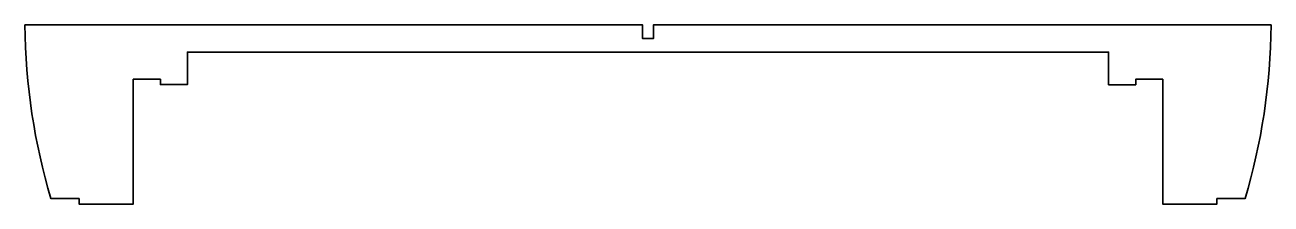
# Model space of a CAD drawing. Header units: millimetres. Extents: x 0 to 460, y 0 to 66.
import ezdxf

# ---------------------------------------------------------------- set-up
doc = ezdxf.new("R2010")
doc.units = ezdxf.units.MM
doc.header["$MEASUREMENT"] = 0
doc.layers.add('_레이어 2', color=7, linetype='Continuous', lineweight=0)

msp = doc.modelspace()

# ---------------------------------------------------------------- linework, layer by layer
at = {"layer": '_레이어 2', "color": 18, "lineweight": 35, "true_color": 0x000000}
msp.add_open_spline([(232.15, 66.18), (232.15, 66.18), (232.15, 61.18), (232.15, 61.18), (232.15, 61.18), (228.15, 61.18), (228.15, 61.18), (228.15, 61.18), (228.15, 66.18), (228.15, 66.18), (228.15, 66.18), (0.18, 66.18), (0.18, 66.18), (0.37, 43.95), (3.72, 22.48), (9.79, 2.18), (9.79, 2.18), (20.18, 2.18), (20.18, 2.18), (20.18, 2.18), (20.18, 0.18), (20.18, 0.18), (20.18, 0.18), (40.16, 0.18), (40.16, 0.18), (40.16, 0.18), (40.16, 46.18), (40.16, 46.18), (40.16, 46.18), (50.18, 46.18), (50.18, 46.18), (50.18, 46.18), (50.18, 44.18), (50.18, 44.18), (50.18, 44.18), (60.18, 44.18), (60.18, 44.18), (60.18, 44.18), (60.18, 56.18), (60.18, 56.18), (60.18, 56.18), (400.18, 56.18), (400.18, 56.18), (400.18, 56.18), (400.18, 44.17), (400.18, 44.17), (400.18, 44.17), (410.18, 44.17), (410.18, 44.17), (410.18, 44.17), (410.18, 46.18), (410.18, 46.18), (410.18, 46.18), (420.17, 46.18), (420.17, 46.18), (420.17, 46.18), (420.17, 0.18), (420.17, 0.18), (420.17, 0.18), (440.18, 0.18), (440.18, 0.18), (440.18, 0.18), (440.18, 2.18), (440.18, 2.18), (440.18, 2.18), (450.54, 2.18), (450.54, 2.18), (456.61, 22.48), (459.97, 43.95), (460.15, 66.18), (460.15, 66.18), (232.15, 66.18), (232.15, 66.18), (232.15, 66.18), (232.15, 66.18), (232.15, 66.18)], degree=3, knots=[0, 0, 0, 0, 1, 1, 1, 2, 2, 2, 3, 3, 3, 4, 4, 4, 5, 5, 5, 6, 6, 6, 7, 7, 7, 8, 8, 8, 9, 9, 9, 10, 10, 10, 11, 11, 11, 12, 12, 12, 13, 13, 13, 14, 14, 14, 15, 15, 15, 16, 16, 16, 17, 17, 17, 18, 18, 18, 19, 19, 19, 20, 20, 20, 21, 21, 21, 22, 22, 22, 23, 23, 23, 24, 24, 24, 25, 25, 25, 25], dxfattribs=at)

doc.saveas('drawing.dxf')
